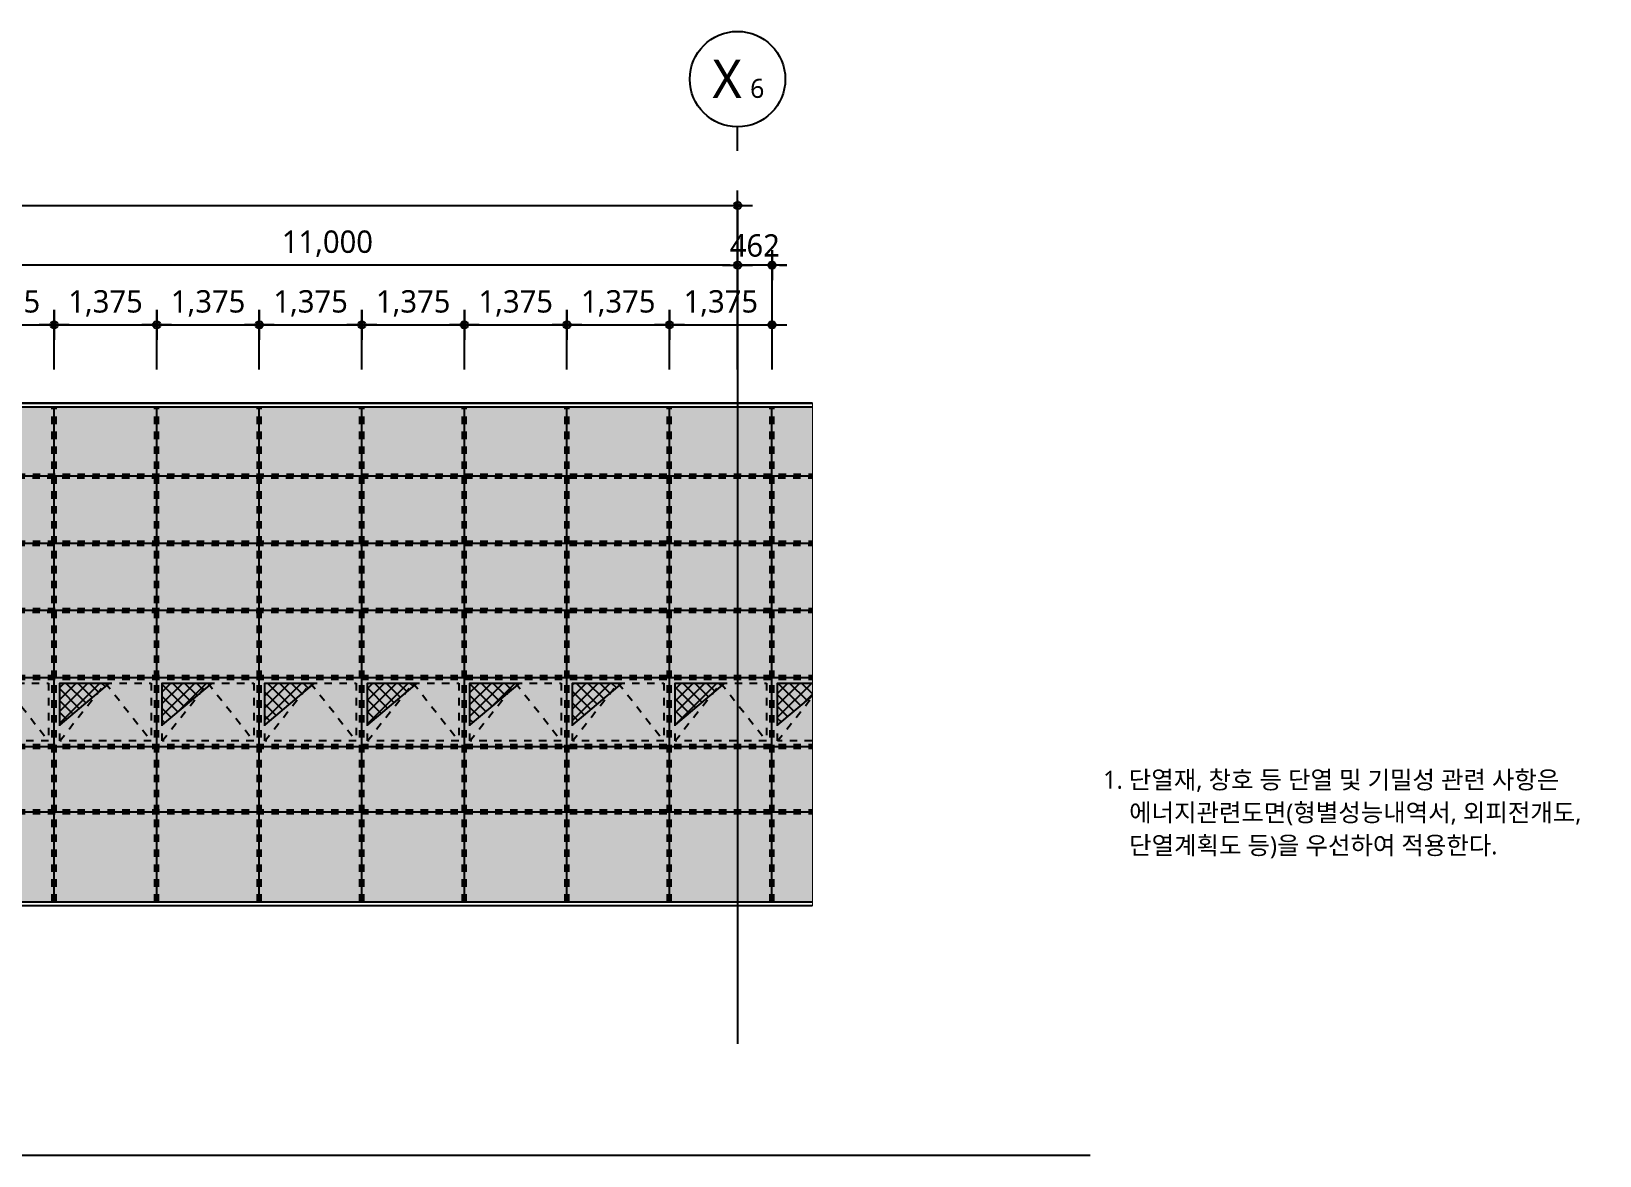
# Model space of a CAD drawing. Header units: millimetres. Extents: x 37653813 to 38677796, y 586285 to 874285.
# Drawn here: x 38656768 to 38677796, y 625652 to 640718 of the extents above; entities that cross this region are included whole.
import ezdxf
from ezdxf.enums import TextEntityAlignment as Align
from ezdxf.xclip import XClip

# ---------------------------------------------------------------- set-up
doc = ezdxf.new("R2010")
doc.units = ezdxf.units.MM
doc.header["$LTSCALE"] = 1000
doc.header["$MEASUREMENT"] = 0
doc.header["$XCLIPFRAME"] = 0
doc.header["$PDSIZE"] = -10
doc.linetypes.add('CENTER', pattern=[2, 1.25, -0.25, 0.25, -0.25])
doc.linetypes.add('HIDDEN', pattern=[2, 1, -1])
doc.layers.get('0').update_dxf_attribs({"linetype": 'CONTINUOUS'})
doc.layers.get('Defpoints').update_dxf_attribs({"color": 161, "linetype": 'CONTINUOUS'})
for name, color, linetype in [('BOX', 6, 'CONTINUOUS'), ('CEN(ST)', 1, 'CENTER'), ('dim0', 7, 'CONTINUOUS'), ('hatch', 8, 'CONTINUOUS'), ('SYM(AXIS)', 7, 'CONTINUOUS'), ('TEXT(AXIS)', 2, 'CONTINUOUS'), ('TEXT(MIN)', 7, 'CONTINUOUS'), ('WIN(커튼월)_외부', 4, 'CONTINUOUS'), ('WIN(커튼월_HID)_외부', 252, 'HIDDEN'), ('WIN_3(커튼월)_외부', 252, 'HIDDEN'), ('절취선', 2, 'CONTINUOUS')]:
    doc.layers.add(name, color=color, linetype=linetype)
doc.layers.add('먹-WIN(커튼월)', color=7, linetype='CONTINUOUS', true_color=0xe0f2ff)
doc.styles.add('나눔바른고딕', font='NanumBarunGothic.ttf')
doc.dimstyles.new('A1-100', dxfattribs={"dimtxt": 3, "dimasz": 1, "dimexe": 2, "dimexo": 2, "dimgap": 1, "dimtad": 1, "dimdec": 0, "dimzin": 12, "dimdsep": 46, "dimlunit": 6, "dimtxsty": '나눔바른고딕', "dimblk1": 'DIMDOT', "dimblk2": 'DIMDOT', "dimsah": 1, "dimcen": -1, "dimdle": 2, "dimclrd": 256, "dimclre": 256, "dimclrt": 3, "dimadec": 0, "dimazin": 0, "dimtfac": 1, "dimtdec": 0, "dimtix": 1, "dimtmove": 2, "dimatfit": 3, "dimldrblk": 'DIMDOT', "dimfxl": 1, "dimtvp": 1, "dimtolj": 1, "dimtzin": 12, "dimlwd": -1, "dimlwe": -1, "dimarcsym": 0})

# ---------------------------------------------------------------- blocks, each defined once
blk = doc.blocks.new('A$C2DB153E7')
at = {"layer": 'hatch'}
h = blk.add_hatch(dxfattribs=at)
h.set_pattern_fill('_USER', color=252, scale=112.5, angle=45, double=1, pattern_type=0)
h.set_pattern_definition([(45, (-5906.34, -13786.88), (-79.5495, 79.5495), []), (135, (-5906.34, -13786.88), (-79.5495, -79.5495), [])])
h.paths.add_polyline_path([(663, 0), (0, -562), (0, 0)])
at = {"layer": 'hatch', "color": 252}
blk.add_lwpolyline([(663, 0), (0, -562), (0, 0)], close=True, dxfattribs=at)
blk = doc.blocks.new('A$C26893fde')
blk.add_wipeout([(8127, 7190), (174352, 7190), (174352, 460), (8127, 460)])
at = {"layer": '먹-WIN(커튼월)', "ltscale": 0.1}
h = blk.add_hatch(dxfattribs=at)
h.set_pattern_fill('DOTS', color=254, scale=3000)
h.set_pattern_definition([(0, (-37795372.14, -766752.47), (93.75, 187.5), [0, -187.5])])
h.paths.add_polyline_path([(174302, 7140), (8177, 7140), (8177, 4390), (174302, 4390)])
h = blk.add_hatch(dxfattribs=at)
h.set_pattern_fill('DOTS', color=256, scale=3000)
h.set_pattern_definition([(0, (-37795372.14, -769452.47), (93.75, 187.5), [0, -187.5])])
h.paths.add_polyline_path([(174302, 4390), (8177, 4390), (8177, 1690), (174302, 1690)])
h = blk.add_hatch(dxfattribs=at)
h.set_pattern_fill('DOTS', color=254, scale=3000)
h.set_pattern_definition([(0, (-37795372.14, -772202.47), (93.75, 187.5), [0, -187.5])])
h.paths.add_polyline_path([(174302, 1690), (8177, 1690), (8177, 510), (174302, 510)])
at = {"layer": 'WIN(커튼월)_외부', "ltscale": 1000}
for p, q in [((8127, 7190), (174352, 7190)), ((8127, 7190), (174352, 7190)), ((8177, 7140), (174302, 7140)), ((54864, 510), (54864, 7140)), ((56239, 510), (56239, 7140)), ((57614, 510), (57614, 7140)), ((58989, 510), (58989, 7140)), ((60364, 510), (60364, 7140)), ((61739, 510), (61739, 7140)), ((63114, 510), (63114, 7140)), ((64489, 510), (64489, 7140)), ((8177, 6215), (174252, 6215)), ((8177, 6215), (174252, 6215)), ((8177, 6215), (174252, 6215)), ((8177, 6215), (174252, 6215)), ((8177, 5315), (174252, 5315)), ((8177, 5315), (174252, 5315)), ((8177, 5315), (174252, 5315)), ((8177, 5315), (174252, 5315)), ((8177, 4415), (174252, 4415)), ((8177, 4415), (174252, 4415)), ((8177, 4415), (174252, 4415)), ((8177, 4415), (174252, 4415)), ((8177, 3515), (174252, 3515)), ((8177, 2590), (174252, 2590)), ((8177, 1715), (174252, 1715)), ((8127, 460), (174352, 460)), ((8177, 510), (174302, 510))]:
    blk.add_line(p, q, dxfattribs=at)
at = {"layer": 'WIN(커튼월_HID)_외부', "ltscale": 0.1}
for p, q in [((54839, 510), (54839, 7140)), ((54889, 510), (54889, 7140)), ((56214, 510), (56214, 7140)), ((56264, 510), (56264, 7140)), ((57589, 510), (57589, 7140)), ((57639, 510), (57639, 7140)), ((58964, 510), (58964, 7140)), ((59014, 510), (59014, 7140)), ((60339, 510), (60339, 7140)), ((60389, 510), (60389, 7140)), ((61714, 510), (61714, 7140)), ((61764, 510), (61764, 7140)), ((63089, 510), (63089, 7140)), ((63139, 510), (63139, 7140)), ((64464, 510), (64464, 7140)), ((64514, 510), (64514, 7140)), ((8172, 6190), (174247, 6190)), ((8177, 6240), (174252, 6240)), ((8172, 5290), (174247, 5290)), ((8177, 5340), (174252, 5340)), ((8177, 4440), (174252, 4440)), ((8172, 4390), (174247, 4390)), ((8177, 3540), (174252, 3540)), ((8177, 3490), (174252, 3490)), ((8177, 2615), (174252, 2615)), ((8177, 2565), (174252, 2565)), ((8177, 1740), (174252, 1740)), ((8177, 1690), (174252, 1690))]:
    blk.add_line(p, q, dxfattribs=at)
for points in [[(53564, 3440), (54789, 3440), (54789, 2665), (53564, 2665)], [(54939, 3440), (56164, 3440), (56164, 2665), (54939, 2665)], [(56314, 3440), (57539, 3440), (57539, 2665), (56314, 2665)], [(57689, 3440), (58914, 3440), (58914, 2665), (57689, 2665)], [(59064, 3440), (60289, 3440), (60289, 2665), (59064, 2665)], [(60439, 3440), (61664, 3440), (61664, 2665), (60439, 2665)], [(61814, 3440), (63039, 3440), (63039, 2665), (61814, 2665)], [(63189, 3440), (64414, 3440), (64414, 2665), (63189, 2665)], [(64564, 3440), (65789, 3440), (65789, 2665), (64564, 2665)]]:
    blk.add_lwpolyline(points, close=True, dxfattribs=at)
at = {"layer": 'WIN_3(커튼월)_외부', "ltscale": 0.1}
for points in [[(53564, 2665), (54177, 3440), (54789, 2665)], [(54939, 2665), (55552, 3440), (56164, 2665)], [(56314, 2665), (56927, 3440), (57539, 2665)], [(57689, 2665), (58302, 3440), (58914, 2665)], [(59064, 2665), (59677, 3440), (60289, 2665)], [(60439, 2665), (61052, 3440), (61664, 2665)], [(61814, 2665), (62427, 3440), (63039, 2665)], [(63189, 2665), (63802, 3440), (64414, 2665)], [(64564, 2665), (65177, 3440), (65789, 2665)]]:
    blk.add_lwpolyline(points, dxfattribs=at)
at = {"ltscale": 0.1}
for p in [(54939, 3440), (56314, 3440), (57689, 3440), (59064, 3440), (60439, 3440), (61814, 3440), (63189, 3440), (64564, 3440)]:
    blk.add_blockref('A$C2DB153E7', p, dxfattribs=at)
blk = doc.blocks.new('DIMDOT')
at = {"linetype": 'Continuous'}
for p, q in [((-2, 0), (2, 0)), ((0, -2), (0, 2))]:
    blk.add_line(p, q, dxfattribs=at)
for radius in [0.5, 0.25]:
    blk.add_circle((0, 0), radius, dxfattribs=at)
blk = doc.blocks.new('*D280')
at = {"layer": 'Defpoints', "color": 0, "transparency": 16777216}
for p in [(38666237, 638385), (38611237, 635985), (38666237, 635985)]:
    blk.add_point(p, dxfattribs=at)
at = {"layer": 'dim0', "transparency": 16777216}
for p, q in [((38611237, 636185), (38611237, 638585)), ((38666237, 636185), (38666237, 638585)), ((38611337, 638385), (38666137, 638385))]:
    blk.add_line(p, q, dxfattribs=at)
at = {"layer": 'dim0', "transparency": 16777216, "xscale": 100, "yscale": 100, "zscale": 100, "rotation": 180}
blk.add_blockref('DIMDOT', (38611237, 638385), dxfattribs=at)
at = {"layer": 'dim0', "transparency": 16777216, "xscale": 100, "yscale": 100, "zscale": 100}
blk.add_blockref('DIMDOT', (38666237, 638385), dxfattribs=at)
at = {"layer": 'dim0', "color": 3, "transparency": 16777216, "insert": (38638737, 638673), "char_height": 300, "attachment_point": 5, "style": '나눔바른고딕'}
blk.add_mtext('\\A1;55,000', dxfattribs=at)
blk = doc.blocks.new('*D282')
at = {"layer": 'Defpoints', "color": 0, "transparency": 16777216}
for p in [(38666237, 637585), (38666237, 635985), (38666699, 635985)]:
    blk.add_point(p, dxfattribs=at)
at = {"layer": 'dim0', "transparency": 16777216}
for p, q in [((38666137, 637585), (38666037, 637585)), ((38666237, 636185), (38666237, 637785)), ((38666699, 637585), (38666237, 637585)), ((38666699, 636185), (38666699, 637785)), ((38666799, 637585), (38666899, 637585))]:
    blk.add_line(p, q, dxfattribs=at)
at = {"layer": 'dim0', "transparency": 16777216, "xscale": 100, "yscale": 100, "zscale": 100}
blk.add_blockref('DIMDOT', (38666237, 637585), dxfattribs=at)
at = {"layer": 'dim0', "transparency": 16777216, "xscale": 100, "yscale": 100, "zscale": 100, "rotation": 180}
blk.add_blockref('DIMDOT', (38666699, 637585), dxfattribs=at)
at = {"layer": 'dim0', "color": 3, "transparency": 16777216, "insert": (38666468, 637847), "char_height": 300, "attachment_point": 5, "style": '나눔바른고딕'}
blk.add_mtext('\\A1;462', dxfattribs=at)
blk = doc.blocks.new('*D284')
at = {"layer": 'Defpoints', "color": 0, "transparency": 16777216}
for p in [(38655237, 637585), (38655237, 635985), (38666237, 635985)]:
    blk.add_point(p, dxfattribs=at)
at = {"layer": 'dim0', "transparency": 16777216}
for p, q in [((38655237, 636185), (38655237, 637785)), ((38666137, 637585), (38655337, 637585)), ((38666237, 636185), (38666237, 637785))]:
    blk.add_line(p, q, dxfattribs=at)
at = {"layer": 'dim0', "transparency": 16777216, "xscale": 100, "yscale": 100, "zscale": 100, "rotation": 180}
blk.add_blockref('DIMDOT', (38655237, 637585), dxfattribs=at)
at = {"layer": 'dim0', "transparency": 16777216, "xscale": 100, "yscale": 100, "zscale": 100}
blk.add_blockref('DIMDOT', (38666237, 637585), dxfattribs=at)
at = {"layer": 'dim0', "color": 3, "transparency": 16777216, "insert": (38660737, 637873), "char_height": 300, "attachment_point": 5, "style": '나눔바른고딕'}
blk.add_mtext('\\A1;11,000', dxfattribs=at)
blk = doc.blocks.new('*D290')
at = {"layer": 'Defpoints', "color": 0, "transparency": 16777216}
for p in [(38666237, 638385), (38611237, 635985), (38666237, 635985)]:
    blk.add_point(p, dxfattribs=at)
at = {"layer": 'dim0', "transparency": 16777216}
for p, q in [((38611237, 636185), (38611237, 638585)), ((38666237, 636185), (38666237, 638585)), ((38611337, 638385), (38666137, 638385))]:
    blk.add_line(p, q, dxfattribs=at)
at = {"layer": 'dim0', "transparency": 16777216, "xscale": 100, "yscale": 100, "zscale": 100, "rotation": 180}
blk.add_blockref('DIMDOT', (38611237, 638385), dxfattribs=at)
at = {"layer": 'dim0', "transparency": 16777216, "xscale": 100, "yscale": 100, "zscale": 100}
blk.add_blockref('DIMDOT', (38666237, 638385), dxfattribs=at)
at = {"layer": 'dim0', "color": 3, "transparency": 16777216, "insert": (38638737, 638673), "char_height": 300, "attachment_point": 5, "style": '나눔바른고딕'}
blk.add_mtext('\\A1;55,000', dxfattribs=at)
blk = doc.blocks.new('*D292')
at = {"layer": 'Defpoints', "color": 0, "transparency": 16777216}
for p in [(38666237, 637585), (38666237, 635985), (38666699, 635985)]:
    blk.add_point(p, dxfattribs=at)
at = {"layer": 'dim0', "transparency": 16777216}
for p, q in [((38666137, 637585), (38666037, 637585)), ((38666237, 636185), (38666237, 637785)), ((38666699, 637585), (38666237, 637585)), ((38666699, 636185), (38666699, 637785)), ((38666799, 637585), (38666899, 637585))]:
    blk.add_line(p, q, dxfattribs=at)
at = {"layer": 'dim0', "transparency": 16777216, "xscale": 100, "yscale": 100, "zscale": 100}
blk.add_blockref('DIMDOT', (38666237, 637585), dxfattribs=at)
at = {"layer": 'dim0', "transparency": 16777216, "xscale": 100, "yscale": 100, "zscale": 100, "rotation": 180}
blk.add_blockref('DIMDOT', (38666699, 637585), dxfattribs=at)
at = {"layer": 'dim0', "color": 3, "transparency": 16777216, "insert": (38666468, 637847), "char_height": 300, "attachment_point": 5, "style": '나눔바른고딕'}
blk.add_mtext('\\A1;462', dxfattribs=at)
blk = doc.blocks.new('A$C2F20087E')
at = {"layer": 'SYM(AXIS)'}
blk.add_line((600, 0), (600, 300), dxfattribs=at)
blk.add_circle((600, 900), 600, dxfattribs=at)
blk = doc.blocks.new('*D294')
at = {"layer": 'Defpoints', "color": 0, "transparency": 16777216}
for p in [(38655237, 637585), (38655237, 635985), (38666237, 635985)]:
    blk.add_point(p, dxfattribs=at)
at = {"layer": 'dim0', "transparency": 16777216}
for p, q in [((38655237, 636185), (38655237, 637785)), ((38666137, 637585), (38655337, 637585)), ((38666237, 636185), (38666237, 637785))]:
    blk.add_line(p, q, dxfattribs=at)
at = {"layer": 'dim0', "transparency": 16777216, "xscale": 100, "yscale": 100, "zscale": 100, "rotation": 180}
blk.add_blockref('DIMDOT', (38655237, 637585), dxfattribs=at)
at = {"layer": 'dim0', "transparency": 16777216, "xscale": 100, "yscale": 100, "zscale": 100}
blk.add_blockref('DIMDOT', (38666237, 637585), dxfattribs=at)
at = {"layer": 'dim0', "color": 3, "transparency": 16777216, "insert": (38660737, 637873), "char_height": 300, "attachment_point": 5, "style": '나눔바른고딕'}
blk.add_mtext('\\A1;11,000', dxfattribs=at)
blk = doc.blocks.new('*D462')
at = {"layer": 'Defpoints', "color": 0, "transparency": 16777216}
for p in [(38657074, 636785), (38655699, 635985), (38657074, 635985)]:
    blk.add_point(p, dxfattribs=at)
at = {"layer": 'dim0', "transparency": 16777216}
for p, q in [((38655699, 636185), (38655699, 636985)), ((38657074, 636185), (38657074, 636985)), ((38655799, 636785), (38656974, 636785))]:
    blk.add_line(p, q, dxfattribs=at)
at = {"layer": 'dim0', "transparency": 16777216, "xscale": 100, "yscale": 100, "zscale": 100, "rotation": 180}
blk.add_blockref('DIMDOT', (38655699, 636785), dxfattribs=at)
at = {"layer": 'dim0', "transparency": 16777216, "xscale": 100, "yscale": 100, "zscale": 100}
blk.add_blockref('DIMDOT', (38657074, 636785), dxfattribs=at)
at = {"layer": 'dim0', "color": 3, "transparency": 16777216, "insert": (38656387, 637073), "char_height": 300, "attachment_point": 5, "style": '나눔바른고딕'}
blk.add_mtext('\\A1;1,375', dxfattribs=at)
blk = doc.blocks.new('*D463')
at = {"layer": 'Defpoints', "color": 0, "transparency": 16777216}
for p in [(38657074, 636785), (38655699, 635985), (38657074, 635985)]:
    blk.add_point(p, dxfattribs=at)
at = {"layer": 'dim0', "transparency": 16777216}
for p, q in [((38655699, 636185), (38655699, 636985)), ((38657074, 636185), (38657074, 636985)), ((38655799, 636785), (38656974, 636785))]:
    blk.add_line(p, q, dxfattribs=at)
at = {"layer": 'dim0', "transparency": 16777216, "xscale": 100, "yscale": 100, "zscale": 100, "rotation": 180}
blk.add_blockref('DIMDOT', (38655699, 636785), dxfattribs=at)
at = {"layer": 'dim0', "transparency": 16777216, "xscale": 100, "yscale": 100, "zscale": 100}
blk.add_blockref('DIMDOT', (38657074, 636785), dxfattribs=at)
at = {"layer": 'dim0', "color": 3, "transparency": 16777216, "insert": (38656387, 637073), "char_height": 300, "attachment_point": 5, "style": '나눔바른고딕'}
blk.add_mtext('\\A1;1,375', dxfattribs=at)
blk = doc.blocks.new('*D464')
at = {"layer": 'Defpoints', "color": 0, "transparency": 16777216}
for p in [(38658449, 636785), (38657074, 635985), (38658449, 635985)]:
    blk.add_point(p, dxfattribs=at)
at = {"layer": 'dim0', "transparency": 16777216}
for p, q in [((38657074, 636185), (38657074, 636985)), ((38658449, 636185), (38658449, 636985)), ((38657174, 636785), (38658349, 636785))]:
    blk.add_line(p, q, dxfattribs=at)
at = {"layer": 'dim0', "transparency": 16777216, "xscale": 100, "yscale": 100, "zscale": 100, "rotation": 180}
blk.add_blockref('DIMDOT', (38657074, 636785), dxfattribs=at)
at = {"layer": 'dim0', "transparency": 16777216, "xscale": 100, "yscale": 100, "zscale": 100}
blk.add_blockref('DIMDOT', (38658449, 636785), dxfattribs=at)
at = {"layer": 'dim0', "color": 3, "transparency": 16777216, "insert": (38657762, 637073), "char_height": 300, "attachment_point": 5, "style": '나눔바른고딕'}
blk.add_mtext('\\A1;1,375', dxfattribs=at)
blk = doc.blocks.new('*D465')
at = {"layer": 'Defpoints', "color": 0, "transparency": 16777216}
for p in [(38658449, 636785), (38657074, 635985), (38658449, 635985)]:
    blk.add_point(p, dxfattribs=at)
at = {"layer": 'dim0', "transparency": 16777216}
for p, q in [((38657074, 636185), (38657074, 636985)), ((38658449, 636185), (38658449, 636985)), ((38657174, 636785), (38658349, 636785))]:
    blk.add_line(p, q, dxfattribs=at)
at = {"layer": 'dim0', "transparency": 16777216, "xscale": 100, "yscale": 100, "zscale": 100, "rotation": 180}
blk.add_blockref('DIMDOT', (38657074, 636785), dxfattribs=at)
at = {"layer": 'dim0', "transparency": 16777216, "xscale": 100, "yscale": 100, "zscale": 100}
blk.add_blockref('DIMDOT', (38658449, 636785), dxfattribs=at)
at = {"layer": 'dim0', "color": 3, "transparency": 16777216, "insert": (38657762, 637073), "char_height": 300, "attachment_point": 5, "style": '나눔바른고딕'}
blk.add_mtext('\\A1;1,375', dxfattribs=at)
blk = doc.blocks.new('*D466')
at = {"layer": 'Defpoints', "color": 0, "transparency": 16777216}
for p in [(38659824, 636785), (38658449, 635985), (38659824, 635985)]:
    blk.add_point(p, dxfattribs=at)
at = {"layer": 'dim0', "transparency": 16777216}
for p, q in [((38658449, 636185), (38658449, 636985)), ((38659824, 636185), (38659824, 636985)), ((38658549, 636785), (38659724, 636785))]:
    blk.add_line(p, q, dxfattribs=at)
at = {"layer": 'dim0', "transparency": 16777216, "xscale": 100, "yscale": 100, "zscale": 100, "rotation": 180}
blk.add_blockref('DIMDOT', (38658449, 636785), dxfattribs=at)
at = {"layer": 'dim0', "transparency": 16777216, "xscale": 100, "yscale": 100, "zscale": 100}
blk.add_blockref('DIMDOT', (38659824, 636785), dxfattribs=at)
at = {"layer": 'dim0', "color": 3, "transparency": 16777216, "insert": (38659137, 637073), "char_height": 300, "attachment_point": 5, "style": '나눔바른고딕'}
blk.add_mtext('\\A1;1,375', dxfattribs=at)
blk = doc.blocks.new('*D467')
at = {"layer": 'Defpoints', "color": 0, "transparency": 16777216}
for p in [(38659824, 636785), (38658449, 635985), (38659824, 635985)]:
    blk.add_point(p, dxfattribs=at)
at = {"layer": 'dim0', "transparency": 16777216}
for p, q in [((38658449, 636185), (38658449, 636985)), ((38659824, 636185), (38659824, 636985)), ((38658549, 636785), (38659724, 636785))]:
    blk.add_line(p, q, dxfattribs=at)
at = {"layer": 'dim0', "transparency": 16777216, "xscale": 100, "yscale": 100, "zscale": 100, "rotation": 180}
blk.add_blockref('DIMDOT', (38658449, 636785), dxfattribs=at)
at = {"layer": 'dim0', "transparency": 16777216, "xscale": 100, "yscale": 100, "zscale": 100}
blk.add_blockref('DIMDOT', (38659824, 636785), dxfattribs=at)
at = {"layer": 'dim0', "color": 3, "transparency": 16777216, "insert": (38659137, 637073), "char_height": 300, "attachment_point": 5, "style": '나눔바른고딕'}
blk.add_mtext('\\A1;1,375', dxfattribs=at)
blk = doc.blocks.new('*D468')
at = {"layer": 'Defpoints', "color": 0, "transparency": 16777216}
for p in [(38661199, 636785), (38659824, 635985), (38661199, 635985)]:
    blk.add_point(p, dxfattribs=at)
at = {"layer": 'dim0', "transparency": 16777216}
for p, q in [((38659824, 636185), (38659824, 636985)), ((38661199, 636185), (38661199, 636985)), ((38659924, 636785), (38661099, 636785))]:
    blk.add_line(p, q, dxfattribs=at)
at = {"layer": 'dim0', "transparency": 16777216, "xscale": 100, "yscale": 100, "zscale": 100, "rotation": 180}
blk.add_blockref('DIMDOT', (38659824, 636785), dxfattribs=at)
at = {"layer": 'dim0', "transparency": 16777216, "xscale": 100, "yscale": 100, "zscale": 100}
blk.add_blockref('DIMDOT', (38661199, 636785), dxfattribs=at)
at = {"layer": 'dim0', "color": 3, "transparency": 16777216, "insert": (38660512, 637073), "char_height": 300, "attachment_point": 5, "style": '나눔바른고딕'}
blk.add_mtext('\\A1;1,375', dxfattribs=at)
blk = doc.blocks.new('*D469')
at = {"layer": 'Defpoints', "color": 0, "transparency": 16777216}
for p in [(38661199, 636785), (38659824, 635985), (38661199, 635985)]:
    blk.add_point(p, dxfattribs=at)
at = {"layer": 'dim0', "transparency": 16777216}
for p, q in [((38659824, 636185), (38659824, 636985)), ((38661199, 636185), (38661199, 636985)), ((38659924, 636785), (38661099, 636785))]:
    blk.add_line(p, q, dxfattribs=at)
at = {"layer": 'dim0', "transparency": 16777216, "xscale": 100, "yscale": 100, "zscale": 100, "rotation": 180}
blk.add_blockref('DIMDOT', (38659824, 636785), dxfattribs=at)
at = {"layer": 'dim0', "transparency": 16777216, "xscale": 100, "yscale": 100, "zscale": 100}
blk.add_blockref('DIMDOT', (38661199, 636785), dxfattribs=at)
at = {"layer": 'dim0', "color": 3, "transparency": 16777216, "insert": (38660512, 637073), "char_height": 300, "attachment_point": 5, "style": '나눔바른고딕'}
blk.add_mtext('\\A1;1,375', dxfattribs=at)
blk = doc.blocks.new('*D470')
at = {"layer": 'Defpoints', "color": 0, "transparency": 16777216}
for p in [(38662574, 636785), (38661199, 635985), (38662574, 635985)]:
    blk.add_point(p, dxfattribs=at)
at = {"layer": 'dim0', "transparency": 16777216}
for p, q in [((38661199, 636185), (38661199, 636985)), ((38662574, 636185), (38662574, 636985)), ((38661299, 636785), (38662474, 636785))]:
    blk.add_line(p, q, dxfattribs=at)
at = {"layer": 'dim0', "transparency": 16777216, "xscale": 100, "yscale": 100, "zscale": 100, "rotation": 180}
blk.add_blockref('DIMDOT', (38661199, 636785), dxfattribs=at)
at = {"layer": 'dim0', "transparency": 16777216, "xscale": 100, "yscale": 100, "zscale": 100}
blk.add_blockref('DIMDOT', (38662574, 636785), dxfattribs=at)
at = {"layer": 'dim0', "color": 3, "transparency": 16777216, "insert": (38661887, 637073), "char_height": 300, "attachment_point": 5, "style": '나눔바른고딕'}
blk.add_mtext('\\A1;1,375', dxfattribs=at)
blk = doc.blocks.new('*D471')
at = {"layer": 'Defpoints', "color": 0, "transparency": 16777216}
for p in [(38662574, 636785), (38661199, 635985), (38662574, 635985)]:
    blk.add_point(p, dxfattribs=at)
at = {"layer": 'dim0', "transparency": 16777216}
for p, q in [((38661199, 636185), (38661199, 636985)), ((38662574, 636185), (38662574, 636985)), ((38661299, 636785), (38662474, 636785))]:
    blk.add_line(p, q, dxfattribs=at)
at = {"layer": 'dim0', "transparency": 16777216, "xscale": 100, "yscale": 100, "zscale": 100, "rotation": 180}
blk.add_blockref('DIMDOT', (38661199, 636785), dxfattribs=at)
at = {"layer": 'dim0', "transparency": 16777216, "xscale": 100, "yscale": 100, "zscale": 100}
blk.add_blockref('DIMDOT', (38662574, 636785), dxfattribs=at)
at = {"layer": 'dim0', "color": 3, "transparency": 16777216, "insert": (38661887, 637073), "char_height": 300, "attachment_point": 5, "style": '나눔바른고딕'}
blk.add_mtext('\\A1;1,375', dxfattribs=at)
blk = doc.blocks.new('*D472')
at = {"layer": 'Defpoints', "color": 0, "transparency": 16777216}
for p in [(38663949, 636785), (38662574, 635985), (38663949, 635985)]:
    blk.add_point(p, dxfattribs=at)
at = {"layer": 'dim0', "transparency": 16777216}
for p, q in [((38662574, 636185), (38662574, 636985)), ((38663949, 636185), (38663949, 636985)), ((38662674, 636785), (38663849, 636785))]:
    blk.add_line(p, q, dxfattribs=at)
at = {"layer": 'dim0', "transparency": 16777216, "xscale": 100, "yscale": 100, "zscale": 100, "rotation": 180}
blk.add_blockref('DIMDOT', (38662574, 636785), dxfattribs=at)
at = {"layer": 'dim0', "transparency": 16777216, "xscale": 100, "yscale": 100, "zscale": 100}
blk.add_blockref('DIMDOT', (38663949, 636785), dxfattribs=at)
at = {"layer": 'dim0', "color": 3, "transparency": 16777216, "insert": (38663262, 637073), "char_height": 300, "attachment_point": 5, "style": '나눔바른고딕'}
blk.add_mtext('\\A1;1,375', dxfattribs=at)
blk = doc.blocks.new('*D473')
at = {"layer": 'Defpoints', "color": 0, "transparency": 16777216}
for p in [(38663949, 636785), (38662574, 635985), (38663949, 635985)]:
    blk.add_point(p, dxfattribs=at)
at = {"layer": 'dim0', "transparency": 16777216}
for p, q in [((38662574, 636185), (38662574, 636985)), ((38663949, 636185), (38663949, 636985)), ((38662674, 636785), (38663849, 636785))]:
    blk.add_line(p, q, dxfattribs=at)
at = {"layer": 'dim0', "transparency": 16777216, "xscale": 100, "yscale": 100, "zscale": 100, "rotation": 180}
blk.add_blockref('DIMDOT', (38662574, 636785), dxfattribs=at)
at = {"layer": 'dim0', "transparency": 16777216, "xscale": 100, "yscale": 100, "zscale": 100}
blk.add_blockref('DIMDOT', (38663949, 636785), dxfattribs=at)
at = {"layer": 'dim0', "color": 3, "transparency": 16777216, "insert": (38663262, 637073), "char_height": 300, "attachment_point": 5, "style": '나눔바른고딕'}
blk.add_mtext('\\A1;1,375', dxfattribs=at)
blk = doc.blocks.new('*D474')
at = {"layer": 'Defpoints', "color": 0, "transparency": 16777216}
for p in [(38665324, 636785), (38663949, 635985), (38665324, 635985)]:
    blk.add_point(p, dxfattribs=at)
at = {"layer": 'dim0', "transparency": 16777216}
for p, q in [((38663949, 636185), (38663949, 636985)), ((38665324, 636185), (38665324, 636985)), ((38664049, 636785), (38665224, 636785))]:
    blk.add_line(p, q, dxfattribs=at)
at = {"layer": 'dim0', "transparency": 16777216, "xscale": 100, "yscale": 100, "zscale": 100, "rotation": 180}
blk.add_blockref('DIMDOT', (38663949, 636785), dxfattribs=at)
at = {"layer": 'dim0', "transparency": 16777216, "xscale": 100, "yscale": 100, "zscale": 100}
blk.add_blockref('DIMDOT', (38665324, 636785), dxfattribs=at)
at = {"layer": 'dim0', "color": 3, "transparency": 16777216, "insert": (38664637, 637073), "char_height": 300, "attachment_point": 5, "style": '나눔바른고딕'}
blk.add_mtext('\\A1;1,375', dxfattribs=at)
blk = doc.blocks.new('*D475')
at = {"layer": 'Defpoints', "color": 0, "transparency": 16777216}
for p in [(38665324, 636785), (38663949, 635985), (38665324, 635985)]:
    blk.add_point(p, dxfattribs=at)
at = {"layer": 'dim0', "transparency": 16777216}
for p, q in [((38663949, 636185), (38663949, 636985)), ((38665324, 636185), (38665324, 636985)), ((38664049, 636785), (38665224, 636785))]:
    blk.add_line(p, q, dxfattribs=at)
at = {"layer": 'dim0', "transparency": 16777216, "xscale": 100, "yscale": 100, "zscale": 100, "rotation": 180}
blk.add_blockref('DIMDOT', (38663949, 636785), dxfattribs=at)
at = {"layer": 'dim0', "transparency": 16777216, "xscale": 100, "yscale": 100, "zscale": 100}
blk.add_blockref('DIMDOT', (38665324, 636785), dxfattribs=at)
at = {"layer": 'dim0', "color": 3, "transparency": 16777216, "insert": (38664637, 637073), "char_height": 300, "attachment_point": 5, "style": '나눔바른고딕'}
blk.add_mtext('\\A1;1,375', dxfattribs=at)
blk = doc.blocks.new('*D476')
at = {"layer": 'Defpoints', "color": 0, "transparency": 16777216}
for p in [(38666699, 636785), (38665324, 635985), (38666699, 635985)]:
    blk.add_point(p, dxfattribs=at)
at = {"layer": 'dim0', "transparency": 16777216}
for p, q in [((38665324, 636185), (38665324, 636985)), ((38666699, 636185), (38666699, 636985)), ((38665424, 636785), (38666599, 636785))]:
    blk.add_line(p, q, dxfattribs=at)
at = {"layer": 'dim0', "transparency": 16777216, "xscale": 100, "yscale": 100, "zscale": 100, "rotation": 180}
blk.add_blockref('DIMDOT', (38665324, 636785), dxfattribs=at)
at = {"layer": 'dim0', "transparency": 16777216, "xscale": 100, "yscale": 100, "zscale": 100}
blk.add_blockref('DIMDOT', (38666699, 636785), dxfattribs=at)
at = {"layer": 'dim0', "color": 3, "transparency": 16777216, "insert": (38666012, 637073), "char_height": 300, "attachment_point": 5, "style": '나눔바른고딕'}
blk.add_mtext('\\A1;1,375', dxfattribs=at)
blk = doc.blocks.new('*D477')
at = {"layer": 'Defpoints', "color": 0, "transparency": 16777216}
for p in [(38666699, 636785), (38665324, 635985), (38666699, 635985)]:
    blk.add_point(p, dxfattribs=at)
at = {"layer": 'dim0', "transparency": 16777216}
for p, q in [((38665324, 636185), (38665324, 636985)), ((38666699, 636185), (38666699, 636985)), ((38665424, 636785), (38666599, 636785))]:
    blk.add_line(p, q, dxfattribs=at)
at = {"layer": 'dim0', "transparency": 16777216, "xscale": 100, "yscale": 100, "zscale": 100, "rotation": 180}
blk.add_blockref('DIMDOT', (38665324, 636785), dxfattribs=at)
at = {"layer": 'dim0', "transparency": 16777216, "xscale": 100, "yscale": 100, "zscale": 100}
blk.add_blockref('DIMDOT', (38666699, 636785), dxfattribs=at)
at = {"layer": 'dim0', "color": 3, "transparency": 16777216, "insert": (38666012, 637073), "char_height": 300, "attachment_point": 5, "style": '나눔바른고딕'}
blk.add_mtext('\\A1;1,375', dxfattribs=at)
blk = doc.blocks.new('창호일람_NOTE')
at = {"layer": 'TEXT(MIN)', "style": '나눔바른고딕'}
for s, p in [('1. 단열재, 창호 등 단열 및 기밀성 관련 사항은', (-4462, 22202)), ('에너지관련도면(형별성능내역서, 외피전개도,', (-4288, 21982)), ('단열계획도 등)을 우선하여 적용한다.', (-4288, 21762))]:
    blk.add_text(s, height=120, dxfattribs=at).set_placement(p, align=Align.MIDDLE_LEFT)

msp = doc.modelspace()

# ---------------------------------------------------------------- linework, layer by layer
at = {"layer": 'BOX'}
msp.add_line((38670963.4, 625651.7), (38599963.4, 625651.7), dxfattribs=at)
at = {"layer": '절취선', "ltscale": 0.1}
msp.add_lwpolyline([(38610336.5, 629005), (38667236.5, 629005), (38667236.5, 635735), (38610336.5, 635735)], close=True, dxfattribs=at)

# ---------------------------------------------------------------- block references
for name, p, xscale, yscale, zscale in [('A$C2F20087E', (38665596.5, 639118.4), 1.066666666666667, 1.066666666666667, 1.066666666666667), ('창호일람_NOTE', (38680063.4, 586285), 2, 2, 2)]:
    msp.add_blockref(name, p, dxfattribs=dict(xscale=xscale, yscale=yscale, zscale=zscale))

# ---------------------------------------------------------------- texts
at = {"layer": 'TEXT(AXIS)', "style": '나눔바른고딕'}
for s, height, p in [('X', 512, (38666096.1, 640082.6)), ('6', 256, (38666500.6, 639954.6))]:
    msp.add_text(s, height=height, dxfattribs=at).set_placement(p, align=Align.MIDDLE)

# ---------------------------------------------------------------- dimensions: what is measured, and where the dimension line sits
at = {"layer": 'dim0'}
for base, p1, p2, picture, middle in [((38666236.5, 638385), (38611236.5, 635985), (38666236.5, 635985), '*D280', (38638736.5, 638672.7)), ((38666236.5, 638385), (38611236.5, 635985), (38666236.5, 635985), '*D290', (38638736.5, 638672.7)), ((38657074, 636785), (38655699, 635985), (38657074, 635985), '*D462', (38656386.5, 637072.9)), ((38657074, 636785), (38655699, 635985), (38657074, 635985), '*D463', (38656386.5, 637072.9)), ((38658449, 636785), (38657074, 635985), (38658449, 635985), '*D464', (38657761.5, 637072.9)), ((38658449, 636785), (38657074, 635985), (38658449, 635985), '*D465', (38657761.5, 637072.9)), ((38659824, 636785), (38658449, 635985), (38659824, 635985), '*D466', (38659136.5, 637072.9)), ((38659824, 636785), (38658449, 635985), (38659824, 635985), '*D467', (38659136.5, 637072.9)), ((38661199, 636785), (38659824, 635985), (38661199, 635985), '*D468', (38660511.5, 637072.9)), ((38661199, 636785), (38659824, 635985), (38661199, 635985), '*D469', (38660511.5, 637072.9)), ((38662574, 636785), (38661199, 635985), (38662574, 635985), '*D470', (38661886.5, 637072.9)), ((38662574, 636785), (38661199, 635985), (38662574, 635985), '*D471', (38661886.5, 637072.9)), ((38663949, 636785), (38662574, 635985), (38663949, 635985), '*D472', (38663261.5, 637072.9)), ((38663949, 636785), (38662574, 635985), (38663949, 635985), '*D473', (38663261.5, 637072.9)), ((38665324, 636785), (38663949, 635985), (38665324, 635985), '*D474', (38664636.5, 637072.9)), ((38665324, 636785), (38663949, 635985), (38665324, 635985), '*D475', (38664636.5, 637072.9)), ((38666699, 636785), (38665324, 635985), (38666699, 635985), '*D476', (38666011.5, 637072.9)), ((38666699, 636785), (38665324, 635985), (38666699, 635985), '*D477', (38666011.5, 637072.9))]:
    dim = msp.add_linear_dim(base=base, p1=p1, p2=p2, dimstyle='A1-100', override={"dimscale": 100}, dxfattribs=at)
    dim.commit()
    dim.dimension.update_dxf_attribs({"geometry": picture, "text_midpoint": middle})
for base, p1, p2, picture, middle in [((38655236.5, 637585), (38666236.5, 635985), (38655236.5, 635985), '*D284', (38660736.5, 637872.7)), ((38655236.5, 637585), (38666236.5, 635985), (38655236.5, 635985), '*D294', (38660736.5, 637872.7)), ((38666236.5116886, 637585.0272371), (38666699.0116886, 635985.0272371), (38666236.5116886, 635985.0272371), '*D282', (38666467.7616886, 637847.3018556)), ((38666236.5116886, 637585.0272371), (38666699.0116886, 635985.0272371), (38666236.5116886, 635985.0272371), '*D292', (38666467.7616886, 637847.3018556))]:
    dim = msp.add_linear_dim(base=base, p1=p1, p2=p2, angle=180, dimstyle='A1-100', override={"dimscale": 100}, dxfattribs=at)
    dim.commit()
    dim.dimension.update_dxf_attribs({"geometry": picture, "text_midpoint": middle})

# ---------------------------------------------------------------- next in the draw order: block references
at = {"ltscale": 0.1}
ref = msp.add_blockref('A$C26893fde', (38602209.6, 628545), dxfattribs=at)
XClip(ref).set_block_clipping_path([(8126.9086349383, 459.9994186424), (65026.9086349458, 7709.9994186426)])

# ---------------------------------------------------------------- next in the draw order: linework, layer by layer
at = {"layer": 'CEN(ST)'}
for points in [[(38666236.5, 638451.7), (38666236.5, 627151.7)], [(38666236.5, 637585), (38666236.5, 627151.7)]]:
    msp.add_lwpolyline(points, dxfattribs=at)

doc.saveas('drawing.dxf')
